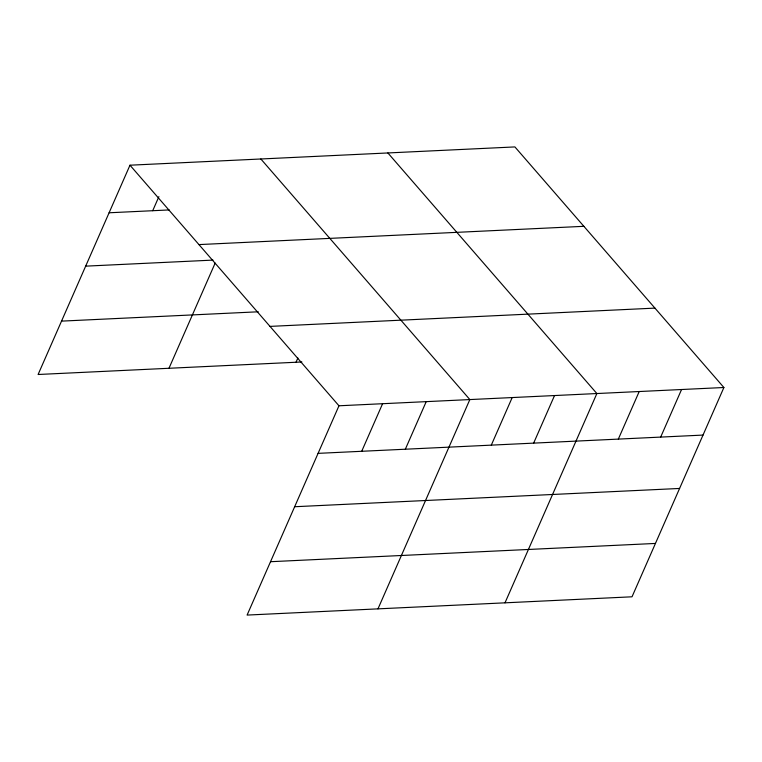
<?xml version="1.0" encoding="UTF-8"?>
<svg xmlns="http://www.w3.org/2000/svg" width="762" height="762" viewBox="0 0 762 762"><rect width="100%" height="100%" fill="white"/><g stroke="black" fill="none" stroke-linecap="round" stroke-linejoin="round"><path stroke-width="1.14" d="M723.9 387.506L338.966 405.784L247.098 615.077L632.022 596.798L723.9 387.506L514.902 146.923L129.978 165.202L38.1 374.494L301.885 361.969M152.714 210.712L158.887 196.653M168.974 368.284L215.151 263.109M296.008 362.255L297.875 357.978M361.702 451.295L382.591 403.708M405.336 449.218L426.215 401.641M377.971 608.867L469.849 399.564L260.852 158.982M491.299 445.141L512.188 397.554M533.638 443.132L554.526 395.545M504.996 602.828L596.875 393.535L387.877 152.952M618.325 439.112L639.213 391.525M660.673 437.093L681.561 389.515M109.09 212.779L169.221 209.931M198.939 244.592L583.873 226.314M85.658 266.148L212.998 260.099M61.522 321.126L258.27 311.791M269.996 326.393L654.929 308.115M318.078 453.361L703.012 435.083M294.656 506.73L679.59 488.452M270.52 561.708L655.453 543.439M129.978 165.202L338.966 405.784"/></g></svg>
